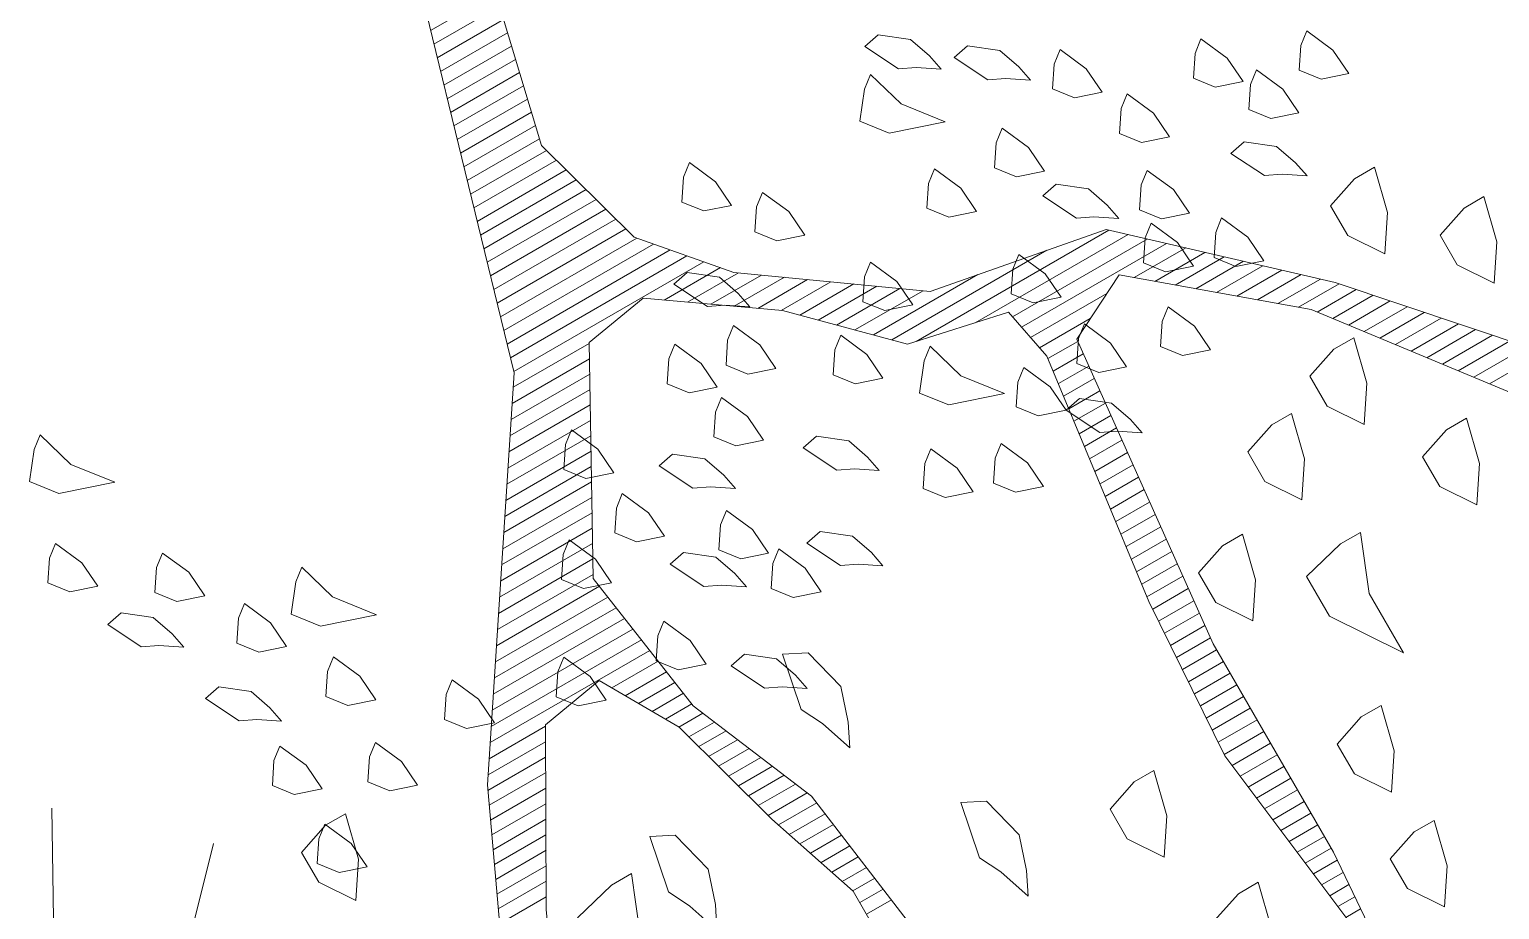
# Model space of a CAD drawing. Header units: metres. Extents: x 12093 to 20303, y 514 to 1412.
# Drawn here: x 19710.979 to 19712.542, y 697.476 to 698.412 of the extents above; entities that cross this region are included whole.
import ezdxf

# ---------------------------------------------------------------- set-up
doc = ezdxf.new("R2010")
doc.units = ezdxf.units.M
doc.layers.get('0').update_dxf_attribs({"lineweight": 13})
for name, color, linetype, lineweight in [('AMBI-GRASS', 104, 'Continuous', 20), ('ARBOLES', 52, 'Continuous', 13), ('grass', 64, 'Continuous', 13), ('MANZANAS-ORIGINALES', 147, 'Continuous', 9)]:
    doc.layers.add(name, color=color, linetype=linetype, lineweight=lineweight)

# ---------------------------------------------------------------- blocks, each defined once
blk = doc.blocks.new('ghgfghgh')
at = {"layer": 'ARBOLES', "lineweight": 20}
for p, q in [((20001.73329, 663.39038), (20001.65568, 663.70906)), ((20001.71299, 663.67122), (20001.75165, 663.54283)), ((20001.67742, 663.61981), (20001.72091, 663.64492)), ((20001.67964, 663.61067), (20001.72358, 663.63604)), ((20001.68187, 663.60153), (20001.72626, 663.62715)), ((20001.68409, 663.59239), (20001.72893, 663.61827)), ((20001.68632, 663.58325), (20001.73161, 663.60939)), ((20001.68855, 663.57411), (20001.73428, 663.60051)), ((20001.69077, 663.56497), (20001.73696, 663.59163)), ((20001.693, 663.55583), (20001.73963, 663.58275)), ((20001.69522, 663.54669), (20001.74231, 663.57387)), ((20001.69745, 663.53755), (20001.74498, 663.56499)), ((20001.69967, 663.52841), (20001.74765, 663.55611)), ((20001.7019, 663.51927), (20001.75033, 663.54723)), ((20001.70413, 663.51013), (20001.75501, 663.53951)), ((20001.75165, 663.54283), (20001.81383, 663.48121)), ((20001.70635, 663.50099), (20001.76166, 663.53292)), ((20001.70858, 663.49185), (20001.7683, 663.52633)), ((20001.7108, 663.48271), (20001.77495, 663.51974)), ((20001.71303, 663.47357), (20001.7816, 663.51315)), ((20001.71525, 663.46443), (20001.78824, 663.50657)), ((20001.71748, 663.45529), (20001.79489, 663.49998)), ((20001.71971, 663.44615), (20001.80154, 663.49339)), ((20001.72193, 663.43701), (20001.80818, 663.4868)), ((20001.72416, 663.42787), (20001.81552, 663.48061)), ((20002.00265, 663.41143), (20002.1318, 663.486)), ((20002.01207, 663.44495), (20002.12997, 663.48642)), ((20002.04235, 663.42393), (20002.1447, 663.48302)), ((20002.06719, 663.42784), (20002.15759, 663.48003)), ((20002.12997, 663.48642), (20002.28344, 663.45092)), ((20001.72638, 663.41873), (20001.82673, 663.47667)), ((20001.72861, 663.40959), (20001.83795, 663.47272)), ((20001.73084, 663.40045), (20001.84917, 663.46877)), ((20001.98641, 663.41248), (20002.09035, 663.47249)), ((20002.07327, 663.42093), (20002.17048, 663.47705)), ((20002.14886, 663.45415), (20002.18337, 663.47407)), ((20002.16262, 663.45167), (20002.19626, 663.47109)), ((20001.73306, 663.39131), (20001.86038, 663.46482)), ((20002.17637, 663.44918), (20002.20915, 663.46811)), ((20002.19013, 663.4467), (20002.22204, 663.46512)), ((20002.20388, 663.44421), (20002.23493, 663.46214)), ((20002.21764, 663.44173), (20002.24782, 663.45916)), ((20001.97408, 663.41579), (20002.04413, 663.45623)), ((20002.13867, 663.45599), (20002.11029, 663.41301)), ((20002.26734, 663.43275), (20002.13867, 663.45599)), ((20002.23139, 663.43925), (20002.26072, 663.45618)), ((20002.24514, 663.43676), (20002.27361, 663.4532)), ((20002.2589, 663.43428), (20002.28615, 663.45001)), ((20002.28344, 663.45092), (20002.44844, 663.39547)), ((20001.81972, 663.44029), (20001.78367, 663.41061)), ((20002.07935, 663.41401), (20002.13043, 663.44351)), ((20002.27139, 663.43107), (20002.29756, 663.44617)), ((20002.28188, 663.4267), (20002.30897, 663.44234)), ((20002.0645, 663.4309), (20001.99699, 663.40965)), ((20002.09035, 663.40149), (20002.0645, 663.4309)), ((20002.41903, 663.36962), (20002.26734, 663.43275)), ((20002.29238, 663.42233), (20002.32039, 663.4385)), ((20002.30287, 663.41797), (20002.3318, 663.43467)), ((20002.31336, 663.4136), (20002.34321, 663.43083)), ((20002.08542, 663.4071), (20002.11931, 663.42666)), ((20002.32386, 663.40923), (20002.35462, 663.427)), ((20002.33435, 663.40487), (20002.36604, 663.42316)), ((20001.73266, 663.38065), (20001.78368, 663.41011)), ((20001.78367, 663.41061), (20001.78628, 663.25253)), ((20002.09101, 663.3999), (20002.111, 663.41144)), ((20002.11029, 663.41301), (20002.20167, 663.20867)), ((20002.34484, 663.4005), (20002.37745, 663.41932)), ((20002.35534, 663.39613), (20002.38886, 663.41549)), ((20002.36583, 663.39177), (20002.40028, 663.41165)), ((20001.73196, 663.36982), (20001.78385, 663.39978)), ((20002.15869, 663.23705), (20002.09035, 663.40149)), ((20002.09451, 663.39149), (20002.1147, 663.40315)), ((20002.37632, 663.3874), (20002.41169, 663.40782)), ((20002.38681, 663.38303), (20002.4231, 663.40398)), ((20001.71547, 663.11414), (20001.73329, 663.39038)), ((20002.098, 663.38308), (20002.11841, 663.39487)), ((20001.73126, 663.359), (20001.78402, 663.38945)), ((20002.10149, 663.37468), (20002.12211, 663.38658)), ((20001.73056, 663.34817), (20001.78419, 663.37913)), ((20002.10499, 663.36627), (20002.12582, 663.37829)), ((20001.72987, 663.33734), (20001.78436, 663.3688)), ((20002.10848, 663.35786), (20002.12952, 663.37001)), ((20002.11198, 663.34945), (20002.13323, 663.36172)), ((20001.72917, 663.32651), (20001.78453, 663.35847)), ((20002.11547, 663.34105), (20002.13694, 663.35344)), ((20001.72847, 663.31568), (20001.7847, 663.34815)), ((20002.11897, 663.33264), (20002.14064, 663.34515)), ((20001.72777, 663.30485), (20001.78487, 663.33782)), ((20002.12246, 663.32423), (20002.14435, 663.33687)), ((20001.72707, 663.29403), (20001.78504, 663.32749)), ((20002.12595, 663.31582), (20002.14805, 663.32858)), ((20001.72637, 663.2832), (20001.78521, 663.31717)), ((20002.12945, 663.30742), (20002.15176, 663.32029)), ((20002.13294, 663.29901), (20002.15546, 663.31201)), ((20001.72568, 663.27237), (20001.78538, 663.30684)), ((20002.13644, 663.2906), (20002.15917, 663.30372)), ((20001.72498, 663.26154), (20001.78555, 663.29651)), ((20002.13993, 663.28219), (20002.16287, 663.29544)), ((20001.72428, 663.25071), (20001.78572, 663.28619)), ((20002.14343, 663.27379), (20002.16658, 663.28715)), ((20001.72358, 663.23989), (20001.78589, 663.27586)), ((20002.14692, 663.26538), (20002.17028, 663.27887)), ((20001.72288, 663.22906), (20001.78606, 663.26554)), ((20002.15041, 663.25697), (20002.17399, 663.27058)), ((20002.15391, 663.24856), (20002.17769, 663.2623)), ((20001.72219, 663.21823), (20001.78623, 663.25521)), ((20001.78628, 663.25253), (20001.85332, 663.16713)), ((20002.1574, 663.24016), (20002.1814, 663.25401)), ((20001.72149, 663.2074), (20001.79045, 663.24722)), ((20002.16121, 663.23193), (20002.1851, 663.24572)), ((20001.72009, 663.18575), (20001.80171, 663.23287)), ((20001.72079, 663.19657), (20001.79608, 663.24004)), ((20002.20963, 663.13347), (20002.15869, 663.23705)), ((20002.1652, 663.22381), (20002.18881, 663.23744)), ((20001.71939, 663.17492), (20001.80734, 663.2257)), ((20002.1692, 663.21569), (20002.19251, 663.22915)), ((20001.71869, 663.16409), (20001.81297, 663.21852)), ((20002.17319, 663.20757), (20002.19622, 663.22087)), ((20002.17718, 663.19945), (20002.19993, 663.21258)), ((20001.7173, 663.14243), (20001.82424, 663.20418)), ((20001.718, 663.15326), (20001.81861, 663.21135)), ((20002.18118, 663.19133), (20002.20406, 663.20454)), ((20002.20167, 663.20867), (20002.28229, 663.06904)), ((20001.79882, 663.17907), (20001.82987, 663.197)), ((20002.18517, 663.18321), (20002.20857, 663.19672)), ((20001.79039, 663.18399), (20001.75434, 663.15431)), ((20001.84386, 663.1528), (20001.79039, 663.18399)), ((20001.8078, 663.17383), (20001.8355, 663.18983)), ((20002.18916, 663.17509), (20002.21309, 663.1889)), ((20001.81678, 663.1686), (20001.84113, 663.18265)), ((20001.82576, 663.16336), (20001.84676, 663.17548)), ((20002.19315, 663.16697), (20002.2176, 663.18109)), ((20002.19715, 663.15885), (20002.22211, 663.17327)), ((20001.83474, 663.15812), (20001.85239, 663.16831)), ((20001.85332, 663.16713), (20001.93263, 663.10653)), ((20002.20114, 663.15073), (20002.22663, 663.16545)), ((20001.75434, 663.15431), (20001.75489, 663.03051)), ((20001.84372, 663.15288), (20001.85981, 663.16217)), ((20001.85041, 663.14631), (20001.86758, 663.15623)), ((20002.20513, 663.14261), (20002.23114, 663.15763)), ((20001.7166, 663.13161), (20001.75434, 663.1534)), ((20001.90603, 663.09118), (20001.84386, 663.1528)), ((20001.85705, 663.13972), (20001.87536, 663.15029)), ((20001.8637, 663.13314), (20001.88313, 663.14435)), ((20002.20913, 663.13449), (20002.23566, 663.14981)), ((20001.7159, 663.12078), (20001.75439, 663.143)), ((20001.87035, 663.12655), (20001.8909, 663.13841)), ((20002.2144, 663.12711), (20002.24017, 663.14199)), ((20002.21985, 663.11983), (20002.24468, 663.13417)), ((20001.71581, 663.1103), (20001.75443, 663.1326)), ((20001.87699, 663.11996), (20001.89867, 663.13248)), ((20001.88364, 663.11337), (20001.90644, 663.12654)), ((20002.32555, 662.97876), (20002.20963, 663.13347)), ((20002.2253, 663.11256), (20002.2492, 663.12636)), ((20001.72651, 662.98753), (20001.71547, 663.11414)), ((20001.71667, 663.10037), (20001.75448, 663.1222)), ((20001.89029, 663.10679), (20001.91421, 663.1206)), ((20001.89693, 663.1002), (20001.92199, 663.11466)), ((20002.23075, 663.10528), (20002.25371, 663.11854)), ((20001.71754, 663.09045), (20001.75453, 663.1118)), ((20001.90358, 663.09361), (20001.92976, 663.10872)), ((20001.93263, 663.10653), (20002.00351, 663.01447)), ((20002.2362, 663.098), (20002.25823, 663.11072)), ((20001.7184, 663.08052), (20001.75457, 663.10141)), ((20001.91052, 663.08719), (20001.93613, 663.10198)), ((20001.91764, 663.08088), (20001.94169, 663.09476)), ((20002.24166, 663.09073), (20002.26274, 663.1029)), ((20002.24711, 663.08345), (20002.26726, 663.09508)), ((20001.71927, 663.0706), (20001.75462, 663.09101)), ((20001.96053, 663.04285), (20001.90603, 663.09118)), ((20001.92476, 663.07457), (20001.94725, 663.08755)), ((20002.25256, 663.07617), (20002.27177, 663.08726)), ((20001.72013, 663.06067), (20001.75467, 663.08061)), ((20001.93188, 663.06825), (20001.9528, 663.08033)), ((20002.25801, 663.0689), (20002.27628, 663.07944)), ((20001.721, 663.05075), (20001.75471, 663.07021)), ((20001.939, 663.06194), (20001.95836, 663.07311)), ((20001.94612, 663.05562), (20001.96392, 663.0659)), ((20002.26347, 663.06162), (20002.2808, 663.07162)), ((20002.28229, 663.06904), (20002.32555, 662.97876)), ((20001.72187, 663.04082), (20001.75476, 663.05981)), ((20001.95325, 663.04931), (20001.96947, 663.05868)), ((20002.26892, 663.05434), (20002.28491, 663.06357)), ((20002.27437, 663.04706), (20002.28882, 663.05541)), ((20001.72273, 663.0309), (20001.75481, 663.04942)), ((20001.96037, 663.043), (20001.97503, 663.05146)), ((20002.27982, 663.03979), (20002.29273, 663.04724)), ((20001.7236, 663.02097), (20001.75485, 663.03902)), ((20002.03347, 662.91652), (20001.96053, 663.04285)), ((20001.96494, 663.03521), (20001.98059, 663.04425)), ((20001.96945, 663.02739), (20001.98614, 663.03703)), ((20002.28528, 663.03251), (20002.29665, 663.03908)), ((20001.75489, 663.03051), (20001.7649, 662.92104)), ((20002.29073, 663.02523), (20002.30056, 663.03091))]:
    blk.add_line(p, q, dxfattribs=at)
at = {"layer": 'grass'}
for p, q in [((20001.96838, 663.60913), (20001.97729, 663.61693)), ((20001.97729, 663.61693), (20001.99889, 663.61381)), ((20002.26442, 663.61967), (20002.26041, 663.60987)), ((20002.28202, 663.60676), (20002.26442, 663.61967)), ((20001.99088, 663.59421), (20001.96838, 663.60913)), ((20001.99889, 663.61381), (20002.01159, 663.6029)), ((20002.0283, 663.60179), (20002.03721, 663.60959)), ((20002.03721, 663.60959), (20002.05882, 663.60648)), ((20002.09914, 663.60716), (20002.09513, 663.59735)), ((20002.11674, 663.59424), (20002.09914, 663.60716)), ((20002.19358, 663.61431), (20002.18957, 663.60451)), ((20002.21118, 663.60139), (20002.19358, 663.61431)), ((20002.26041, 663.60987), (20002.2593, 663.59316)), ((20002.29271, 663.59095), (20002.28202, 663.60676)), ((20002.01159, 663.6029), (20002.01939, 663.59399)), ((20002.0508, 663.58687), (20002.0283, 663.60179)), ((20002.05882, 663.60648), (20002.07152, 663.59557)), ((20002.09513, 663.59735), (20002.09402, 663.58065)), ((20002.18957, 663.60451), (20002.18847, 663.5878)), ((20002.22188, 663.58558), (20002.21118, 663.60139)), ((20001.97217, 663.59042), (20001.96816, 663.58061)), ((20001.99267, 663.5706), (20001.97217, 663.59042)), ((20002.00269, 663.5951), (20001.99088, 663.59421)), ((20002.01939, 663.59399), (20002.00269, 663.5951)), ((20002.06261, 663.58777), (20002.0508, 663.58687)), ((20002.07932, 663.58666), (20002.06261, 663.58777)), ((20002.07152, 663.59557), (20002.07932, 663.58666)), ((20002.12743, 663.57843), (20002.11674, 663.59424)), ((20002.18847, 663.5878), (20002.20317, 663.58179)), ((20002.23079, 663.59338), (20002.22678, 663.58358)), ((20002.24839, 663.58046), (20002.23079, 663.59338)), ((20002.2593, 663.59316), (20002.274, 663.58715)), ((20002.274, 663.58715), (20002.29271, 663.59095)), ((20001.96816, 663.58061), (20001.96505, 663.55901)), ((20002.09402, 663.58065), (20002.10872, 663.57464)), ((20002.10872, 663.57464), (20002.12743, 663.57843)), ((20002.14414, 663.57732), (20002.14013, 663.56752)), ((20002.16174, 663.5644), (20002.14414, 663.57732)), ((20002.20317, 663.58179), (20002.22188, 663.58558)), ((20002.22678, 663.58358), (20002.22567, 663.56687)), ((20002.25909, 663.56465), (20002.24839, 663.58046)), ((20002.02208, 663.55858), (20001.99267, 663.5706)), ((20002.14013, 663.56752), (20002.13902, 663.55081)), ((20001.96505, 663.55901), (20001.98465, 663.55099)), ((20001.98465, 663.55099), (20002.02208, 663.55858)), ((20002.17244, 663.54859), (20002.16174, 663.5644)), ((20002.22567, 663.56687), (20002.24038, 663.56086)), ((20002.24038, 663.56086), (20002.25909, 663.56465)), ((20002.06039, 663.55435), (20002.05638, 663.54455)), ((20002.07799, 663.54144), (20002.06039, 663.55435)), ((20002.13902, 663.55081), (20002.15373, 663.5448)), ((20002.15373, 663.5448), (20002.17244, 663.54859)), ((20002.05638, 663.54455), (20002.05527, 663.52784)), ((20002.08869, 663.52563), (20002.07799, 663.54144)), ((20002.21365, 663.53746), (20002.22256, 663.54526)), ((20002.22256, 663.54526), (20002.24417, 663.54215)), ((20002.24417, 663.54215), (20002.25687, 663.53124)), ((20001.85078, 663.53135), (20001.84678, 663.52155)), ((20001.86838, 663.51844), (20001.85078, 663.53135)), ((20002.05527, 663.52784), (20002.06998, 663.52183)), ((20002.23615, 663.52255), (20002.21365, 663.53746)), ((20002.25687, 663.53124), (20002.26467, 663.52233)), ((20002.30976, 663.52817), (20002.29647, 663.5205)), ((20002.31847, 663.49774), (20002.30976, 663.52817)), ((20001.84678, 663.52155), (20001.84567, 663.50485)), ((20001.87908, 663.50263), (20001.86838, 663.51844)), ((20002.01496, 663.52717), (20002.01095, 663.51736)), ((20002.03256, 663.51425), (20002.01496, 663.52717)), ((20002.06998, 663.52183), (20002.08869, 663.52563)), ((20002.15752, 663.52609), (20002.15351, 663.51629)), ((20002.17512, 663.51317), (20002.15752, 663.52609)), ((20002.24796, 663.52344), (20002.23615, 663.52255)), ((20002.26467, 663.52233), (20002.24796, 663.52344)), ((20002.29647, 663.5205), (20002.28036, 663.50233)), ((20001.8998, 663.51132), (20001.89579, 663.50152)), ((20001.9174, 663.4984), (20001.8998, 663.51132)), ((20002.01095, 663.51736), (20002.00984, 663.50066)), ((20002.04325, 663.49844), (20002.03256, 663.51425)), ((20002.08758, 663.50892), (20002.09649, 663.51672)), ((20002.11008, 663.494), (20002.08758, 663.50892)), ((20002.09649, 663.51672), (20002.1181, 663.5136)), ((20002.1181, 663.5136), (20002.1308, 663.50269)), ((20002.15351, 663.51629), (20002.1524, 663.49958)), ((20002.18582, 663.49736), (20002.17512, 663.51317)), ((20002.38318, 663.5085), (20002.36988, 663.50082)), ((20002.39188, 663.47807), (20002.38318, 663.5085)), ((20001.84567, 663.50485), (20001.86037, 663.49884)), ((20001.86037, 663.49884), (20001.87908, 663.50263)), ((20001.89579, 663.50152), (20001.89468, 663.48481)), ((20001.92809, 663.48259), (20001.9174, 663.4984)), ((20002.00984, 663.50066), (20002.02454, 663.49465)), ((20002.02454, 663.49465), (20002.04325, 663.49844)), ((20002.1308, 663.50269), (20002.13859, 663.49379)), ((20002.1524, 663.49958), (20002.16711, 663.49357)), ((20002.28036, 663.50233), (20002.29187, 663.48238)), ((20002.36988, 663.50082), (20002.35377, 663.48266)), ((20002.12189, 663.49489), (20002.11008, 663.494)), ((20002.13859, 663.49379), (20002.12189, 663.49489)), ((20002.1602, 663.49067), (20002.1562, 663.48087)), ((20002.1778, 663.47776), (20002.1602, 663.49067)), ((20002.16711, 663.49357), (20002.18582, 663.49736)), ((20002.20743, 663.49425), (20002.20342, 663.48445)), ((20002.22503, 663.48133), (20002.20743, 663.49425)), ((20002.31669, 663.47011), (20002.31847, 663.49774)), ((20001.81383, 663.48121), (20001.88059, 663.4577)), ((20001.89468, 663.48481), (20001.90938, 663.4788)), ((20001.90938, 663.4788), (20001.92809, 663.48259)), ((20002.1562, 663.48087), (20002.15509, 663.46416)), ((20002.20342, 663.48445), (20002.20231, 663.46774)), ((20002.23572, 663.46552), (20002.22503, 663.48133)), ((20002.29187, 663.48238), (20002.31669, 663.47011)), ((20002.35377, 663.48266), (20002.36529, 663.46271)), ((20002.07155, 663.46971), (20002.06754, 663.45991)), ((20002.08915, 663.4568), (20002.07155, 663.46971)), ((20002.1885, 663.46194), (20002.1778, 663.47776)), ((20002.3901, 663.45044), (20002.39188, 663.47807)), ((20001.83382, 663.43906), (20001.8716, 663.46087)), ((20001.9722, 663.46456), (20001.9682, 663.45476)), ((20001.9898, 663.45165), (20001.9722, 663.46456)), ((20002.06754, 663.45991), (20002.06644, 663.4432)), ((20002.15509, 663.46416), (20002.16979, 663.45815)), ((20002.16979, 663.45815), (20002.1885, 663.46194)), ((20002.20231, 663.46774), (20002.21701, 663.46173)), ((20002.21701, 663.46173), (20002.23572, 663.46552)), ((20002.36529, 663.46271), (20002.3901, 663.45044)), ((20001.84034, 663.44982), (20001.84924, 663.45762)), ((20001.86284, 663.43491), (20001.84034, 663.44982)), ((20001.84924, 663.45762), (20001.87085, 663.45451)), ((20001.8495, 663.43769), (20001.88365, 663.4574)), ((20001.86519, 663.43632), (20001.89911, 663.4559)), ((20001.87085, 663.45451), (20001.88355, 663.4436)), ((20001.88059, 663.4577), (20002.01207, 663.44495)), ((20001.88087, 663.43495), (20001.91457, 663.4544)), ((20001.89655, 663.43358), (20001.93003, 663.45291)), ((20001.91224, 663.43221), (20001.94549, 663.45141)), ((20001.92475, 663.42901), (20001.96095, 663.44991)), ((20001.9682, 663.45476), (20001.96709, 663.43805)), ((20002.0005, 663.43583), (20001.9898, 663.45165)), ((20002.09985, 663.44098), (20002.08915, 663.4568)), ((20001.91308, 663.43213), (20001.81972, 663.44029)), ((20001.88355, 663.4436), (20001.89135, 663.43469)), ((20001.93708, 663.4257), (20001.97641, 663.44841)), ((20001.94942, 663.4224), (20001.99187, 663.44691)), ((20001.96175, 663.41909), (20002.00733, 663.44541)), ((20002.06644, 663.4432), (20002.08114, 663.43719)), ((20002.08114, 663.43719), (20002.09985, 663.44098)), ((20001.87464, 663.4358), (20001.86284, 663.43491)), ((20001.89135, 663.43469), (20001.87464, 663.4358)), ((20001.99699, 663.40965), (20001.91308, 663.43213)), ((20001.96709, 663.43805), (20001.98179, 663.43204)), ((20001.98179, 663.43204), (20002.0005, 663.43583)), ((20002.17158, 663.43454), (20002.16757, 663.42474)), ((20002.18918, 663.42163), (20002.17158, 663.43454)), ((20001.88044, 663.42199), (20001.87643, 663.41219)), ((20001.89804, 663.40908), (20001.88044, 663.42199)), ((20002.11545, 663.42317), (20002.11144, 663.41336)), ((20002.13305, 663.41025), (20002.11545, 663.42317)), ((20002.16757, 663.42474), (20002.16646, 663.40803)), ((20002.19988, 663.40581), (20002.18918, 663.42163)), ((20001.87643, 663.41219), (20001.87532, 663.39548)), ((20001.95217, 663.41555), (20001.94816, 663.40575)), ((20001.96977, 663.40263), (20001.95217, 663.41555)), ((20002.11144, 663.41336), (20002.11033, 663.39666)), ((20002.14375, 663.39444), (20002.13305, 663.41025)), ((20002.29599, 663.41384), (20002.28269, 663.40616)), ((20002.3047, 663.3834), (20002.29599, 663.41384)), ((20001.84102, 663.40951), (20001.83701, 663.3997)), ((20001.85862, 663.39659), (20001.84102, 663.40951)), ((20001.90874, 663.39326), (20001.89804, 663.40908)), ((20001.94816, 663.40575), (20001.94705, 663.38904)), ((20001.98047, 663.38682), (20001.96977, 663.40263)), ((20002.01209, 663.40821), (20002.00809, 663.39841)), ((20002.03259, 663.3884), (20002.01209, 663.40821)), ((20002.16646, 663.40803), (20002.18117, 663.40202)), ((20002.18117, 663.40202), (20002.19988, 663.40581)), ((20002.28269, 663.40616), (20002.26658, 663.38799)), ((20001.83701, 663.3997), (20001.8359, 663.383)), ((20001.86931, 663.38078), (20001.85862, 663.39659)), ((20001.87532, 663.39548), (20001.89003, 663.38947)), ((20001.89003, 663.38947), (20001.90874, 663.39326)), ((20002.00809, 663.39841), (20002.00497, 663.3768)), ((20002.07491, 663.39398), (20002.07091, 663.38417)), ((20002.09251, 663.38106), (20002.07491, 663.39398)), ((20002.11033, 663.39666), (20002.12503, 663.39065)), ((20002.12503, 663.39065), (20002.14375, 663.39444)), ((20001.8359, 663.383), (20001.8506, 663.37699)), ((20001.8506, 663.37699), (20001.86931, 663.38078)), ((20001.94705, 663.38904), (20001.96176, 663.38303)), ((20001.96176, 663.38303), (20001.98047, 663.38682)), ((20002.062, 663.37637), (20002.03259, 663.3884)), ((20002.07091, 663.38417), (20002.0698, 663.36747)), ((20002.10321, 663.36525), (20002.09251, 663.38106)), ((20002.26658, 663.38799), (20002.2781, 663.36805)), ((20002.30291, 663.35578), (20002.3047, 663.3834)), ((20001.87221, 663.37387), (20001.8682, 663.36407)), ((20001.88981, 663.36096), (20001.87221, 663.37387)), ((20002.00497, 663.3768), (20002.02458, 663.36879)), ((20002.02458, 663.36879), (20002.062, 663.37637)), ((20002.10321, 663.36525), (20002.11212, 663.37305)), ((20002.11212, 663.37305), (20002.13373, 663.36993)), ((20001.8682, 663.36407), (20001.8671, 663.34737)), ((20001.90051, 663.34515), (20001.88981, 663.36096)), ((20002.0698, 663.36747), (20002.0845, 663.36146)), ((20002.0845, 663.36146), (20002.10321, 663.36525)), ((20002.12571, 663.35033), (20002.10321, 663.36525)), ((20002.13373, 663.36993), (20002.14643, 663.35902)), ((20002.25431, 663.36318), (20002.24102, 663.3555)), ((20002.26302, 663.33274), (20002.25431, 663.36318)), ((20002.2781, 663.36805), (20002.30291, 663.35578)), ((20001.77175, 663.35202), (20001.76775, 663.34222)), ((20001.78936, 663.3391), (20001.77175, 663.35202)), ((20002.13752, 663.35122), (20002.12571, 663.35033)), ((20002.15423, 663.35011), (20002.13752, 663.35122)), ((20002.14643, 663.35902), (20002.15423, 663.35011)), ((20002.24102, 663.3555), (20002.22491, 663.33734)), ((20002.35816, 663.35221), (20002.34205, 663.33405)), ((20002.37146, 663.35989), (20002.35816, 663.35221)), ((20002.38017, 663.32945), (20002.37146, 663.35989)), ((20001.41579, 663.34881), (20001.41178, 663.339)), ((20001.43629, 663.32899), (20001.41579, 663.34881)), ((20001.76775, 663.34222), (20001.76664, 663.32551)), ((20001.8671, 663.34737), (20001.8818, 663.34135)), ((20001.8818, 663.34135), (20001.90051, 663.34515)), ((20001.92702, 663.34003), (20001.93593, 663.34783)), ((20001.93593, 663.34783), (20001.95753, 663.34472)), ((20001.95753, 663.34472), (20001.97023, 663.3338)), ((20002.05978, 663.34296), (20002.05577, 663.33316)), ((20002.07738, 663.33005), (20002.05978, 663.34296)), ((20001.41178, 663.339), (20001.40867, 663.3174)), ((20001.80005, 663.32329), (20001.78936, 663.3391)), ((20001.83057, 663.32798), (20001.83948, 663.33577)), ((20001.83948, 663.33577), (20001.86108, 663.33266)), ((20001.86108, 663.33266), (20001.87378, 663.32175)), ((20001.94952, 663.32511), (20001.92702, 663.34003)), ((20001.97023, 663.3338), (20001.97803, 663.3249)), ((20002.01256, 663.33938), (20002.00855, 663.32958)), ((20002.03016, 663.32647), (20002.01256, 663.33938)), ((20002.05577, 663.33316), (20002.05466, 663.31645)), ((20002.22491, 663.33734), (20002.23642, 663.31739)), ((20002.26124, 663.30512), (20002.26302, 663.33274)), ((20002.34205, 663.33405), (20002.35357, 663.3141)), ((20001.4657, 663.31697), (20001.43629, 663.32899)), ((20001.76664, 663.32551), (20001.78134, 663.3195)), ((20001.78134, 663.3195), (20001.80005, 663.32329)), ((20001.85307, 663.31306), (20001.83057, 663.32798)), ((20001.87378, 663.32175), (20001.88158, 663.31284)), ((20001.96133, 663.32601), (20001.94952, 663.32511)), ((20001.97803, 663.3249), (20001.96133, 663.32601)), ((20002.00855, 663.32958), (20002.00744, 663.31288)), ((20002.04085, 663.31066), (20002.03016, 663.32647)), ((20002.08808, 663.31423), (20002.07738, 663.33005)), ((20002.37839, 663.30183), (20002.38017, 663.32945)), ((20001.40867, 663.3174), (20001.42828, 663.30938)), ((20001.42828, 663.30938), (20001.4657, 663.31697)), ((20001.86488, 663.31395), (20001.85307, 663.31306)), ((20001.88158, 663.31284), (20001.86488, 663.31395)), ((20002.00744, 663.31288), (20002.02214, 663.30686)), ((20002.05466, 663.31645), (20002.06937, 663.31044)), ((20002.06937, 663.31044), (20002.08808, 663.31423)), ((20002.23642, 663.31739), (20002.26124, 663.30512)), ((20002.35357, 663.3141), (20002.37839, 663.30183)), ((20001.80585, 663.30948), (20001.80184, 663.29968)), ((20001.82345, 663.29657), (20001.80585, 663.30948)), ((20002.02214, 663.30686), (20002.04085, 663.31066)), ((20001.80184, 663.29968), (20001.80073, 663.28297)), ((20001.83415, 663.28075), (20001.82345, 663.29657)), ((20001.87557, 663.29814), (20001.87157, 663.28834)), ((20001.89317, 663.28522), (20001.87557, 663.29814)), ((20001.80073, 663.28297), (20001.81544, 663.27696)), ((20001.87157, 663.28834), (20001.87046, 663.27163)), ((20001.90387, 663.26941), (20001.89317, 663.28522)), ((20001.92949, 663.2761), (20001.93839, 663.2839)), ((20001.93839, 663.2839), (20001.96, 663.28079)), ((20002.22134, 663.28209), (20002.20805, 663.27441)), ((20002.23005, 663.25165), (20002.22134, 663.28209)), ((20002.30038, 663.28339), (20002.28708, 663.27571)), ((20002.30628, 663.24247), (20002.30038, 663.28339)), ((20001.42606, 663.27597), (20001.42205, 663.26617)), ((20001.44366, 663.26305), (20001.42606, 663.27597)), ((20001.77022, 663.27829), (20001.76621, 663.26848)), ((20001.78782, 663.26537), (20001.77022, 663.27829)), ((20001.81544, 663.27696), (20001.83415, 663.28075)), ((20001.91078, 663.27231), (20001.90677, 663.26251)), ((20001.92838, 663.25939), (20001.91078, 663.27231)), ((20001.95199, 663.26118), (20001.92949, 663.2761)), ((20001.96, 663.28079), (20001.9727, 663.26987)), ((20002.20805, 663.27441), (20002.19194, 663.25624)), ((20002.28708, 663.27571), (20002.26432, 663.25371)), ((20001.42205, 663.26617), (20001.42094, 663.24946)), ((20001.45436, 663.24724), (20001.44366, 663.26305)), ((20001.49779, 663.26953), (20001.49378, 663.25973)), ((20001.51539, 663.25661), (20001.49779, 663.26953)), ((20001.76621, 663.26848), (20001.7651, 663.25178)), ((20001.79851, 663.24956), (20001.78782, 663.26537)), ((20001.83794, 663.26204), (20001.84685, 663.26984)), ((20001.86044, 663.24712), (20001.83794, 663.26204)), ((20001.84685, 663.26984), (20001.86845, 663.26673)), ((20001.86845, 663.26673), (20001.88115, 663.25582)), ((20001.87046, 663.27163), (20001.88516, 663.26562)), ((20001.88516, 663.26562), (20001.90387, 663.26941)), ((20001.90677, 663.26251), (20001.90566, 663.2458)), ((20001.96379, 663.26208), (20001.95199, 663.26118)), ((20001.9805, 663.26097), (20001.96379, 663.26208)), ((20001.9727, 663.26987), (20001.9805, 663.26097)), ((20001.49378, 663.25973), (20001.49267, 663.24302)), ((20001.52609, 663.2408), (20001.51539, 663.25661)), ((20001.59112, 663.25997), (20001.58712, 663.25017)), ((20001.61162, 663.24015), (20001.59112, 663.25997)), ((20001.88115, 663.25582), (20001.88895, 663.24691)), ((20001.93907, 663.24358), (20001.92838, 663.25939)), ((20002.19194, 663.25624), (20002.20346, 663.2363)), ((20002.26432, 663.25371), (20002.27968, 663.22711)), ((20001.42094, 663.24946), (20001.43565, 663.24345)), ((20001.43565, 663.24345), (20001.45436, 663.24724)), ((20001.49267, 663.24302), (20001.50737, 663.23701)), ((20001.58712, 663.25017), (20001.58401, 663.22856)), ((20001.7651, 663.25178), (20001.7798, 663.24577)), ((20001.7798, 663.24577), (20001.79851, 663.24956)), ((20001.87225, 663.24802), (20001.86044, 663.24712)), ((20001.88895, 663.24691), (20001.87225, 663.24802)), ((20001.90566, 663.2458), (20001.92036, 663.23979)), ((20001.92036, 663.23979), (20001.93907, 663.24358)), ((20002.22827, 663.22403), (20002.23005, 663.25165)), ((20002.32931, 663.20257), (20002.30628, 663.24247)), ((20001.50737, 663.23701), (20001.52609, 663.2408)), ((20001.55259, 663.23568), (20001.54859, 663.22588)), ((20001.5702, 663.22277), (20001.55259, 663.23568)), ((20001.64103, 663.22813), (20001.61162, 663.24015)), ((20002.20346, 663.2363), (20002.22827, 663.22403)), ((20001.46105, 663.22163), (20001.46995, 663.22942)), ((20001.46995, 663.22942), (20001.49156, 663.22631)), ((20001.49156, 663.22631), (20001.50426, 663.2154)), ((20001.54859, 663.22588), (20001.54748, 663.20917)), ((20001.58089, 663.20696), (20001.5702, 663.22277)), ((20001.58401, 663.22856), (20001.60361, 663.22055)), ((20001.60361, 663.22055), (20001.64103, 663.22813)), ((20001.83372, 663.22373), (20001.82971, 663.21393)), ((20001.85132, 663.21081), (20001.83372, 663.22373)), ((20002.27968, 663.22711), (20002.32931, 663.20257)), ((20001.48355, 663.20671), (20001.46105, 663.22163)), ((20001.50426, 663.2154), (20001.51206, 663.20649)), ((20001.82971, 663.21393), (20001.8286, 663.19722)), ((20001.49535, 663.2076), (20001.48355, 663.20671)), ((20001.51206, 663.20649), (20001.49535, 663.2076)), ((20001.54748, 663.20917), (20001.56218, 663.20316)), ((20001.56218, 663.20316), (20001.58089, 663.20696)), ((20001.86201, 663.195), (20001.85132, 663.21081)), ((20001.6123, 663.19984), (20001.6083, 663.19003)), ((20001.6299, 663.18692), (20001.6123, 663.19984)), ((20001.76667, 663.19965), (20001.76267, 663.18985)), ((20001.78427, 663.18674), (20001.76667, 663.19965)), ((20001.8286, 663.19722), (20001.8433, 663.19121)), ((20001.8433, 663.19121), (20001.86201, 663.195)), ((20001.87872, 663.19389), (20001.88763, 663.20169)), ((20001.90122, 663.17897), (20001.87872, 663.19389)), ((20001.88763, 663.20169), (20001.90924, 663.19858)), ((20001.90924, 663.19858), (20001.92194, 663.18767)), ((20001.91316, 663.20167), (20001.9303, 663.2027)), ((20001.92571, 663.16459), (20001.91316, 663.20167)), ((20001.9303, 663.2027), (20001.9523, 663.17995)), ((20001.6083, 663.19003), (20001.60719, 663.17333)), ((20001.6406, 663.17111), (20001.6299, 663.18692)), ((20001.69183, 663.18449), (20001.68782, 663.17468)), ((20001.70943, 663.17157), (20001.69183, 663.18449)), ((20001.76267, 663.18985), (20001.76156, 663.17314)), ((20001.79497, 663.17093), (20001.78427, 663.18674)), ((20001.92194, 663.18767), (20001.92974, 663.17876)), ((20001.52655, 663.17197), (20001.53546, 663.17977)), ((20001.53546, 663.17977), (20001.55707, 663.17666)), ((20001.55707, 663.17666), (20001.56977, 663.16574)), ((20001.60719, 663.17333), (20001.62189, 663.16732)), ((20001.68782, 663.17468), (20001.68672, 663.15798)), ((20001.91303, 663.17987), (20001.90122, 663.17897)), ((20001.92974, 663.17876), (20001.91303, 663.17987)), ((20001.9523, 663.17995), (20001.95717, 663.15616)), ((20001.54905, 663.15705), (20001.52655, 663.17197)), ((20001.56977, 663.16574), (20001.57757, 663.15684)), ((20001.62189, 663.16732), (20001.6406, 663.17111)), ((20001.72013, 663.15576), (20001.70943, 663.17157)), ((20001.76156, 663.17314), (20001.77626, 663.16713)), ((20001.77626, 663.16713), (20001.79497, 663.17093)), ((20001.94003, 663.15513), (20001.92571, 663.16459)), ((20002.31423, 663.16727), (20002.30093, 663.15959)), ((20002.32294, 663.13683), (20002.31423, 663.16727)), ((20001.56086, 663.15794), (20001.54905, 663.15705)), ((20001.57757, 663.15684), (20001.56086, 663.15794)), ((20001.68672, 663.15798), (20001.70142, 663.15197)), ((20001.70142, 663.15197), (20001.72013, 663.15576)), ((20001.9582, 663.13902), (20001.94003, 663.15513)), ((20001.95717, 663.15616), (20001.9582, 663.13902)), ((20002.30093, 663.15959), (20002.28482, 663.14143)), ((20001.57646, 663.14013), (20001.57245, 663.13033)), ((20001.59406, 663.12721), (20001.57646, 663.14013)), ((20001.64039, 663.1426), (20001.63638, 663.13279)), ((20001.65799, 663.12968), (20001.64039, 663.1426)), ((20002.28482, 663.14143), (20002.29634, 663.12148)), ((20002.32115, 663.10921), (20002.32294, 663.13683)), ((20001.57245, 663.13033), (20001.57134, 663.11362)), ((20001.60475, 663.1114), (20001.59406, 663.12721)), ((20001.63638, 663.13279), (20001.63527, 663.11609)), ((20001.66868, 663.11387), (20001.65799, 663.12968)), ((20001.63527, 663.11609), (20001.64997, 663.11008)), ((20002.14876, 663.11606), (20002.13265, 663.0979)), ((20002.16206, 663.12374), (20002.14876, 663.11606)), ((20002.17076, 663.0933), (20002.16206, 663.12374)), ((20002.29634, 663.12148), (20002.32115, 663.10921)), ((20001.57134, 663.11362), (20001.58604, 663.10761)), ((20001.58604, 663.10761), (20001.60475, 663.1114)), ((20001.64997, 663.11008), (20001.66868, 663.11387)), ((20001.62033, 663.09467), (20001.60703, 663.08699)), ((20001.62904, 663.06423), (20001.62033, 663.09467)), ((20002.03264, 663.10221), (20002.04978, 663.10324)), ((20002.04519, 663.06513), (20002.03264, 663.10221)), ((20002.04978, 663.10324), (20002.07178, 663.08048)), ((20002.13265, 663.0979), (20002.14417, 663.07795)), ((20001.60703, 663.08699), (20001.59092, 663.06882)), ((20001.60654, 663.08779), (20001.60254, 663.07799)), ((20001.62414, 663.07487), (20001.60654, 663.08779)), ((20002.16898, 663.06568), (20002.17076, 663.0933)), ((20002.34981, 663.09029), (20002.33651, 663.08261)), ((20002.35851, 663.05986), (20002.34981, 663.09029)), ((20001.60254, 663.07799), (20001.60143, 663.06128)), ((20001.63484, 663.05906), (20001.62414, 663.07487)), ((20001.82419, 663.07938), (20001.84133, 663.08041)), ((20001.83673, 663.0423), (20001.82419, 663.07938)), ((20001.84133, 663.08041), (20001.86333, 663.05765)), ((20002.07178, 663.08048), (20002.07665, 663.0567)), ((20002.14417, 663.07795), (20002.16898, 663.06568)), ((20002.33651, 663.08261), (20002.3204, 663.06445)), ((20001.59092, 663.06882), (20001.60244, 663.04888)), ((20002.05951, 663.05567), (20002.04519, 663.06513)), ((20001.60143, 663.06128), (20001.61613, 663.05527)), ((20001.61613, 663.05527), (20001.63484, 663.05906)), ((20001.62725, 663.03661), (20001.62904, 663.06423)), ((20001.86333, 663.05765), (20001.8682, 663.03387)), ((20002.07768, 663.03956), (20002.05951, 663.05567)), ((20002.07665, 663.0567), (20002.07768, 663.03956)), ((20002.3204, 663.06445), (20002.33192, 663.0445)), ((20002.35673, 663.03223), (20002.35851, 663.05986)), ((20001.60244, 663.04888), (20001.62725, 663.03661)), ((20001.79862, 663.04689), (20001.77587, 663.02489)), ((20001.81192, 663.05457), (20001.79862, 663.04689)), ((20001.81782, 663.01365), (20001.81192, 663.05457)), ((20002.23191, 663.04882), (20002.21861, 663.04114)), ((20002.24061, 663.01838), (20002.23191, 663.04882)), ((20001.85106, 663.03284), (20001.83673, 663.0423)), ((20002.21861, 663.04114), (20002.2025, 663.02297)), ((20002.33192, 663.0445), (20002.35673, 663.03223)), ((20001.86923, 663.01673), (20001.85106, 663.03284)), ((20001.8682, 663.03387), (20001.86923, 663.01673))]:
    blk.add_line(p, q, dxfattribs=at)
blk = doc.blocks.new('Arbust11')
for p, q in [((0.0439, 0.4794), (0.3805, 0.7788)), ((0.047, 0.4794), (0.4366, 0.6759))]:
    blk.add_line(p, q)

msp = doc.modelspace()

# ---------------------------------------------------------------- linework, layer by layer
at = {"layer": 'MANZANAS-ORIGINALES'}
for centre, radius, start, end in [((19642.9407, 405.9377), 298.2754, 76.737765, 84.549861), ((19642.9403, 405.9341), 298.129, 76.737405, 84.549838)]:
    msp.add_arc(centre, radius, start, end, dxfattribs=at)

# ---------------------------------------------------------------- block references
at = {"layer": 'AMBI-GRASS', "ltscale": 0.05, "xscale": 1.499999999998325, "yscale": 1.499999999998325, "zscale": 1.499999999998325, "rotation": 49.16166176348414}
msp.add_blockref('Arbust11', (19711.5138, 696.3881), dxfattribs=at)
at = {"layer": 'Defpoints', "lineweight": 20, "xscale": 1.586003757394792, "yscale": 1.586003757394792, "zscale": 1.586003757394792}
msp.add_blockref('ghgfghgh', (-12011.3299, -354.0927), dxfattribs=at)

doc.saveas('drawing.dxf')
